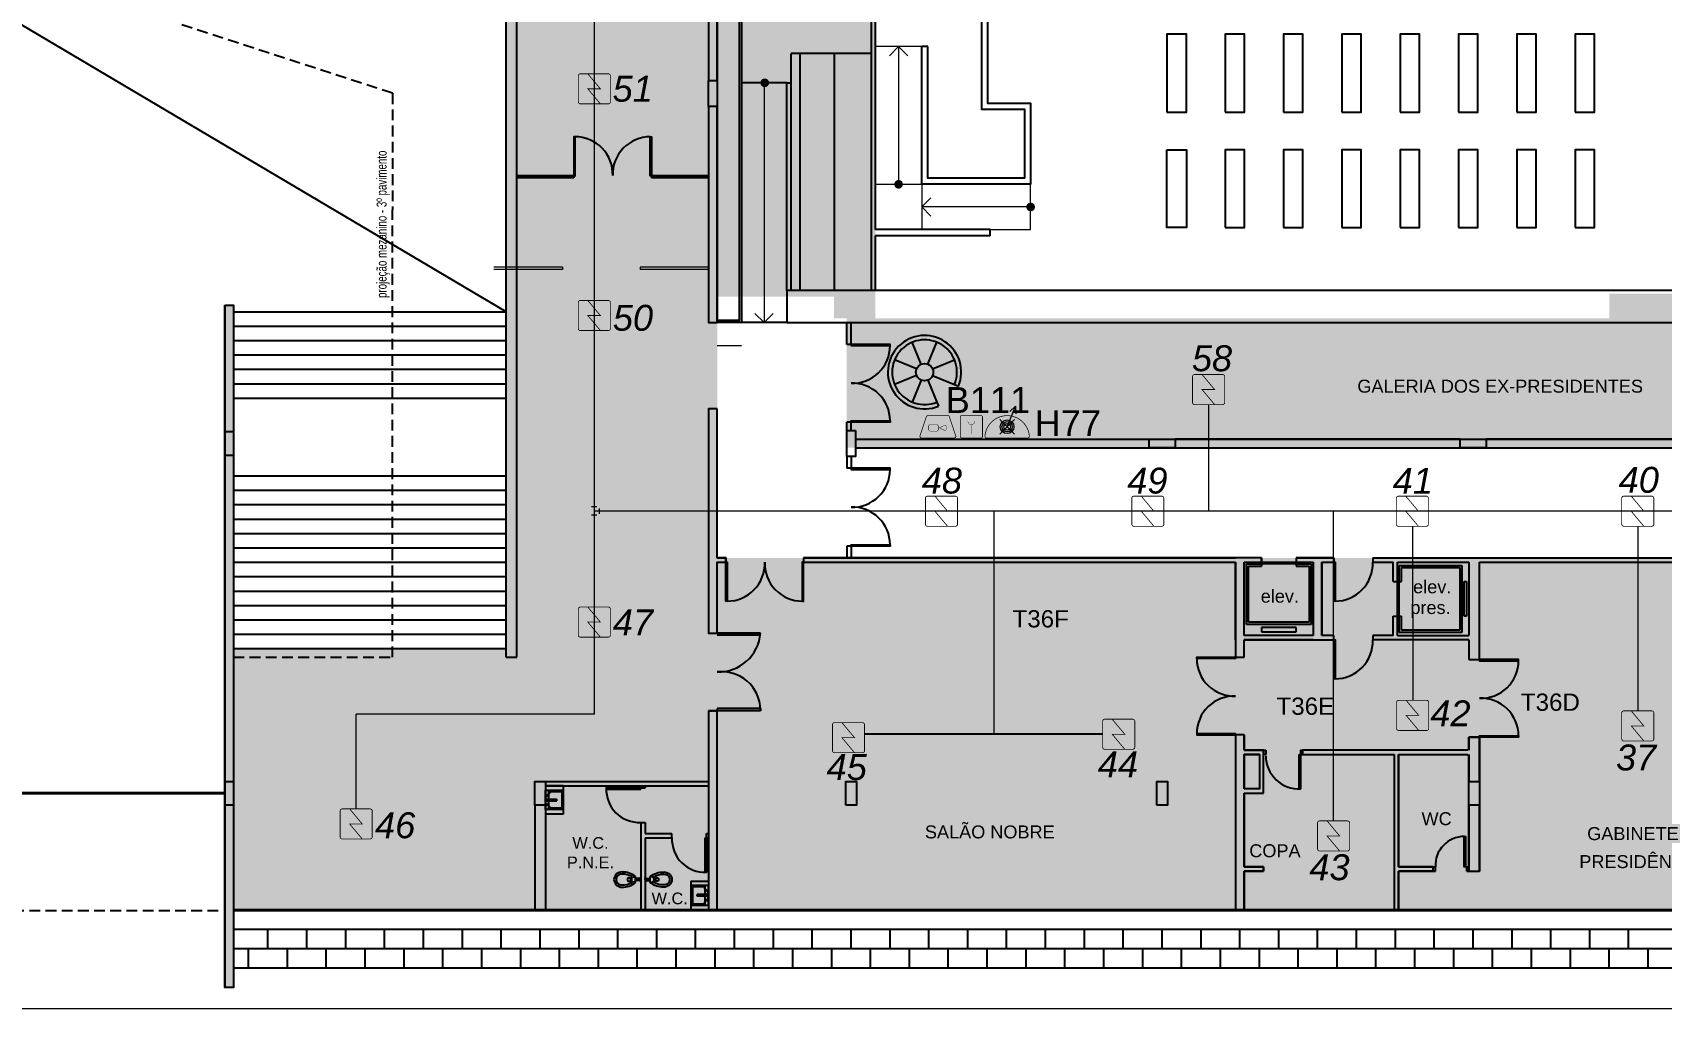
# Model space of a CAD drawing. Header units: metres. Extents: x -331 to 2982, y 362 to 2539.
# Drawn here: x 790.16 to 827.87, y 1250.24 to 1272.83 of the extents above; entities that cross this region are included whole.
import ezdxf
from ezdxf.enums import TextEntityAlignment as Align

# ---------------------------------------------------------------- set-up
doc = ezdxf.new("R2010")
doc.units = ezdxf.units.M
doc.linetypes.add('DASHED2', pattern=[0.375, 0.25, -0.125])
doc.linetypes.add('DOT075', pattern=[0.75, 0, -0.75])
doc.layers.get('0').update_dxf_attribs({"color": 251})
for name, color, linetype in [('72_EGR_BASE_PRIMITIVE', 7, 'Continuous'), ('ALV', 251, 'Continuous'), ('CX', 251, 'Continuous'), ('Det', 251, 'Continuous'), ('DET. FUMAÇA', 1, 'Continuous'), ('Div', 251, 'Continuous'), ('Est', 251, 'Continuous'), ('Mob', 251, 'Continuous'), ('Pis', 251, 'Continuous'), ('Proj', 251, 'DASHED2'), ('SALAS NOVAS', 7, 'Continuous'), ('Texto_Salas', 251, 'Continuous'), ('vid', 251, 'Continuous'), ('vis', 251, 'Continuous')]:
    doc.layers.add(name, color=color, linetype=linetype)
doc.layers.add('_salas', color=251, linetype='Continuous', plot=False)
doc.styles.add('ARIAL', font='arial.ttf')
doc.styles.add('DESTAQUE', font='arial.ttf', dxfattribs={"height": 0.4})
doc.styles.get("Standard").update_dxf_attribs({"font": 'arial.ttf', "height": 0.3})
doc.styles.add('X3G_ENTITY_14169EA8', font='arial.ttf', dxfattribs={"height": 0.6})
doc.styles.add('X3G_ENTITY_14169EB2', font='arial.ttf', dxfattribs={"height": 0.6})
doc.styles.add('X3G_ENTITY_14169EBC', font='arial.ttf', dxfattribs={"height": 0.6})
doc.styles.add('X3G_ENTITY_14169EC6', font='arial.ttf', dxfattribs={"height": 0.6})
doc.styles.add('X3G_ENTITY_14169ED0', font='arial.ttf', dxfattribs={"height": 0.6})
doc.styles.add('X3G_ENTITY_14169EDA', font='arial.ttf', dxfattribs={"height": 0.6})
doc.styles.add('X3G_ENTITY_14169EE4', font='arial.ttf', dxfattribs={"height": 0.6})
doc.styles.add('X3G_ENTITY_14169EEE', font='arial.ttf', dxfattribs={"height": 0.6})
doc.styles.add('X3G_ENTITY_14169EF8', font='arial.ttf', dxfattribs={"height": 0.6})
doc.styles.add('X3G_ENTITY_14169F70', font='arial.ttf', dxfattribs={"height": 0.6})
doc.styles.add('X3G_ENTITY_14169F7A', font='arial.ttf', dxfattribs={"height": 0.6})
doc.styles.add('X3G_ENTITY_14169F84', font='arial.ttf', dxfattribs={"height": 0.6})
doc.styles.add('X3G_ENTITY_14169F8E', font='arial.ttf', dxfattribs={"height": 0.6})
doc.styles.add('X3G_ENTITY_14169F98', font='arial.ttf', dxfattribs={"height": 0.6})
doc.styles.add('X3G_ENTITY_1416B63B', font='arial.ttf', dxfattribs={"height": 0.6})
doc.styles.add('X3G_ENTITY_1422995C', font='arial.ttf', dxfattribs={"height": 0.6})

# ---------------------------------------------------------------- blocks, each defined once
blk = doc.blocks.new('Detector de fumaça')
at = {"layer": 'DET. FUMAÇA', "linetype": 'Continuous', "lineweight": 15, "const_width": 0.0187}
blk.add_lwpolyline([(774.599, 539.816), (775.249, 539.816, -0.414214), (775.296, 539.769), (775.296, 539.167, -0.414214), (775.249, 539.12), (774.599, 539.12, -0.414214), (774.553, 539.167), (774.553, 539.769, -0.414214)], format="xyb", close=True, dxfattribs=at)
blk.add_lwpolyline([(774.773, 539.816), (775.064, 539.468), (774.773, 539.468), (775.064, 539.12)], dxfattribs=at)
blk = doc.blocks.new('WEW')
at = {"color": 1, "lineweight": 0, "true_color": 0xe60000}
for p, q in [((1781.244, 994.005), (1781.439, 994.482)), ((1781.439, 994.482), (1781.308, 994.36)), ((1781.439, 994.482), (1781.447, 994.302)), ((1781.075, 994.175), (1781.413, 993.836)), ((1781.413, 994.175), (1781.075, 993.836))]:
    blk.add_line(p, q, dxfattribs=at)
at = {"color": 1, "true_color": 0xe60000, "const_width": 0.0172}
for points in [[(1779.259, 993.747), (1780.023, 993.747, 0.511918), (1780.056, 993.793), (1779.907, 994.24, 0.322823), (1779.874, 994.263), (1779.408, 994.263, 0.322823), (1779.375, 994.24), (1779.226, 993.793, 0.511918)], [(1780.193, 994.263), (1780.641, 994.263, -0.414214), (1780.675, 994.229), (1780.675, 993.782, -0.414214), (1780.641, 993.747), (1780.193, 993.747, -0.414214), (1780.159, 993.782), (1780.159, 994.229, -0.414214)], [(1780.764, 993.748), (1781.724, 993.748, 0.435311), (1781.759, 993.784, 0.930949), (1780.73, 993.784, 0.435311)]]:
    blk.add_lwpolyline(points, format="xyb", close=True, dxfattribs=at)
at = {"color": 1, "true_color": 0xe60000, "const_width": 0.0086}
for points in [[(1779.463, 994.06), (1779.617, 994.06), (1779.652, 994.026), (1779.652, 993.936), (1779.617, 993.902), (1779.463, 993.902), (1779.428, 993.936), (1779.428, 994.026)], [(1779.832, 993.936), (1779.832, 994.026), (1779.802, 994.044), (1779.679, 993.981), (1779.802, 993.918)]]:
    blk.add_lwpolyline(points, close=True, dxfattribs=at)
for points in [[(1780.336, 994.135), (1780.338, 994.117), (1780.344, 994.099), (1780.351, 994.088), (1780.365, 994.073), (1780.373, 994.067), (1780.386, 994.06), (1780.397, 994.057), (1780.413, 994.055), (1780.421, 994.055), (1780.431, 994.056), (1780.45, 994.062), (1780.464, 994.07), (1780.477, 994.082), (1780.488, 994.096), (1780.494, 994.11), (1780.497, 994.122), (1780.498, 994.13), (1780.498, 994.136)], [(1780.417, 993.837), (1780.417, 994.055)]]:
    blk.add_lwpolyline(points, dxfattribs=at)
at = {"color": 1, "lineweight": 0, "true_color": 0xe60000}
for radius in [0.158, 0.119, 0.0774]:
    blk.add_circle((1781.244, 994.005), radius, dxfattribs=at)
blk = doc.blocks.new('VASO')
at = {"layer": 'Mob'}
for p, q in [((302.351, 172.465), (302.38, 172.465)), ((302.351, 172.383), (302.38, 172.383)), ((302.38, 172.465), (302.38, 172.383)), ((302.411, 172.354), (302.411, 172.494)), ((302.499, 172.354), (302.499, 172.494)), ((302.599, 172.444), (302.499, 172.444)), ((302.599, 172.404), (302.499, 172.404)), ((302.599, 172.444), (302.599, 172.455)), ((302.599, 172.404), (302.599, 172.444)), ((302.599, 172.404), (302.599, 172.393)), ((302.619, 172.464), (302.609, 172.464)), ((302.619, 172.383), (302.609, 172.383)), ((302.619, 172.424), (302.619, 172.464)), ((302.619, 172.424), (302.619, 172.383))]:
    blk.add_line(p, q, dxfattribs=at)
for centre in [(302.453, 172.486), (302.453, 172.362)]:
    blk.add_circle(centre, 0.00707, dxfattribs=at)
for centre, radius, start, end in [((302.178, 172.42), 0.179, 86.6811, 178.7962), ((302.178, 172.427), 0.179, 181.2038, 273.3189), ((302.178, 172.42), 0.129, 86.6811, 178.7962), ((302.178, 172.427), 0.129, 181.2038, 273.3189), ((302.205, 172.134), 0.464, 50.6979, 92.0637), ((302.205, 172.713), 0.464, 267.9363, 309.3021), ((302.205, 172.134), 0.414, 60.1325, 92.0637), ((302.205, 172.713), 0.414, 267.9363, 299.8675), ((302.349, 172.422), 0.043, 86.6811, 178.7962), ((302.349, 172.426), 0.043, 181.2038, 273.3189), ((302.609, 172.455), 0.00935, 90, 180), ((302.609, 172.393), 0.00935, 180, 270)]:
    blk.add_arc(centre, radius, start, end, dxfattribs=at)

msp = doc.modelspace()

# ---------------------------------------------------------------- hatches: boundary and pattern name
at = {"layer": '_salas', "transparency": 33554559}
h = msp.add_hatch(color=256, dxfattribs=at)
h.dxf.hatch_style = 1
h.paths.add_polyline_path([(809.669, 1266.221), (809.669, 1284.721), (826.659, 1284.721), (826.659, 1284.371), (828.929, 1284.371), (828.929, 1284.151), (840.859, 1284.151), (840.859, 1277.221), (843.759, 1277.221), (843.759, 1273.721), (845.259, 1273.721), (845.259, 1288.321), (844.959, 1288.321), (844.959, 1287.721), (801.119, 1287.721), (801.119, 1269.471), (806.009, 1269.471), (806.009, 1266.721), (808.709, 1266.721), (808.709, 1266.221)])
h = msp.add_hatch(color=256, dxfattribs=at)
h.dxf.hatch_style = 1
h.paths.add_polyline_path([(845.258, 1260.671), (806.008, 1260.671), (806.008, 1266.721), (806.008, 1269.471), (801.118, 1269.471), (801.118, 1266.371), (801.118, 1258.571), (794.808, 1258.571), (794.808, 1266.371), (794.808, 1266.521), (794.608, 1266.521), (794.608, 1250.721), (794.808, 1250.721), (794.808, 1252.511), (870.318, 1252.511), (870.318, 1276.021), (861.583, 1276.021), (861.529, 1275.921), (859.578, 1272.271), (857.358, 1272.271), (851.958, 1272.271), (849.558, 1272.271), (849.558, 1263.221), (850.458, 1263.221), (850.458, 1255.977), (849.233, 1255.977), (849.233, 1256.871), (849.583, 1256.871), (849.583, 1256.971), (846.033, 1256.971), (846.033, 1256.871), (846.383, 1256.871), (846.383, 1255.977), (845.258, 1255.977)])
h = msp.add_hatch(color=256, dxfattribs=at)
h.dxf.hatch_style = 1
h.paths.add_polyline_path([(845.259, 1263.221), (845.259, 1273.721), (843.759, 1273.721), (840.859, 1273.721), (840.859, 1266.791), (826.659, 1266.791), (826.659, 1266.221), (809.669, 1266.221), (809.009, 1266.221), (809.009, 1263.221)])

# ---------------------------------------------------------------- linework, layer by layer
at = {"layer": '72_EGR_BASE_PRIMITIVE', "color": 150, "true_color": 0x007fff}
msp.add_polyline3d([(814.923, 1256.589, 0), (809.411, 1256.589, 0)], dxfattribs=at)
at = {"layer": 'ALV', "color": 251}
for p, q in [((801.119, 1258.371), (801.119, 1287.521)), ((801.369, 1258.371), (801.369, 1287.521)), ((808.009, 1260.671), (818.009, 1260.671)), ((802.034, 1255.496), (805.809, 1255.496)), ((802.034, 1255.396), (805.809, 1255.396)), ((804.239, 1255.346), (804.339, 1255.346)), ((804.239, 1254.546), (804.339, 1254.546)), ((804.339, 1254.291), (804.959, 1254.291)), ((804.339, 1254.191), (804.959, 1254.191)), ((804.959, 1254.191), (804.959, 1254.291)), ((805.759, 1254.291), (805.809, 1254.291)), ((805.759, 1254.191), (805.759, 1254.291)), ((805.759, 1254.191), (805.809, 1254.191))]:
    msp.add_line(p, q, dxfattribs=at)
at = {"layer": 'ALV', "color": 251, "ltscale": 0.8}
for p, q in [((806.009, 1284.821), (806.009, 1266.121)), ((826.759, 1266.121), (843.159, 1266.121)), ((809.109, 1265.616), (809.009, 1265.616)), ((809.109, 1263.816), (809.009, 1263.816)), ((809.209, 1263.421), (844.959, 1263.421)), ((809.009, 1263.021), (809.009, 1262.746)), ((809.109, 1263.021), (809.109, 1262.746)), ((809.209, 1263.221), (844.959, 1263.221)), ((809.109, 1262.746), (809.009, 1262.746)), ((806.009, 1260.671), (806.209, 1260.671)), ((806.209, 1260.671), (806.209, 1260.571)), ((808.009, 1260.671), (808.009, 1260.571)), ((818.609, 1260.671), (808.009, 1260.671)), ((808.009, 1260.671), (808.009, 1260.571)), ((809.009, 1260.946), (809.009, 1260.671)), ((809.109, 1260.946), (809.009, 1260.946)), ((809.109, 1260.946), (809.109, 1260.671)), ((818.609, 1260.671), (818.609, 1260.571)), ((818.609, 1260.571), (818.609, 1260.671)), ((819.409, 1260.671), (820.284, 1260.671)), ((819.409, 1260.671), (819.409, 1260.571)), ((820.284, 1260.671), (819.409, 1260.671)), ((819.409, 1260.671), (819.409, 1260.571)), ((820.284, 1260.671), (820.284, 1260.571)), ((820.284, 1260.571), (820.284, 1260.671)), ((821.184, 1260.671), (821.184, 1260.571)), ((821.184, 1260.671), (837.284, 1260.671)), ((806.009, 1260.571), (806.209, 1260.571)), ((808.009, 1260.571), (818.009, 1260.571)), ((808.009, 1260.571), (818.009, 1260.571)), ((818.009, 1258.771), (818.009, 1260.571)), ((818.009, 1260.571), (818.009, 1258.371)), ((818.009, 1260.571), (818.009, 1260.571)), ((818.209, 1258.871), (818.209, 1260.571)), ((818.209, 1260.571), (818.609, 1260.571)), ((818.209, 1258.871), (818.209, 1260.571)), ((819.409, 1260.571), (819.809, 1260.571)), ((819.409, 1260.571), (819.809, 1260.571)), ((819.809, 1260.571), (819.809, 1258.871)), ((819.809, 1260.571), (819.809, 1258.871)), ((820.009, 1260.571), (820.009, 1258.871)), ((820.009, 1260.571), (820.284, 1260.571)), ((820.009, 1258.871), (820.009, 1260.571)), ((820.009, 1260.571), (820.284, 1260.571)), ((821.184, 1260.571), (821.659, 1260.571)), ((821.659, 1260.121), (821.659, 1260.571)), ((821.759, 1260.571), (823.409, 1260.571)), ((821.759, 1260.121), (821.759, 1260.571)), ((823.409, 1260.571), (823.409, 1258.871)), ((823.659, 1258.321), (823.659, 1260.571)), ((823.659, 1260.571), (830.584, 1260.571)), ((821.659, 1260.121), (821.759, 1260.121)), ((821.659, 1258.871), (821.659, 1259.321)), ((821.659, 1259.321), (821.759, 1259.321)), ((821.759, 1258.871), (821.759, 1259.321)), ((819.809, 1258.871), (818.209, 1258.871)), ((819.809, 1258.871), (818.209, 1258.871)), ((819.809, 1258.771), (818.209, 1258.771)), ((818.209, 1258.371), (818.209, 1258.771)), ((818.209, 1258.371), (818.209, 1258.771)), ((818.209, 1258.771), (820.284, 1258.771)), ((820.284, 1258.871), (820.009, 1258.871)), ((820.284, 1258.871), (820.009, 1258.871)), ((820.284, 1258.771), (820.284, 1258.871)), ((820.284, 1258.771), (820.284, 1258.871)), ((821.659, 1258.871), (821.184, 1258.871)), ((821.184, 1258.871), (821.184, 1258.771)), ((823.409, 1258.771), (821.184, 1258.771)), ((821.709, 1258.771), (821.709, 1258.771)), ((821.759, 1258.871), (823.409, 1258.871)), ((823.409, 1258.771), (823.409, 1258.321)), ((801.119, 1258.371), (801.369, 1258.371)), ((818.009, 1258.371), (818.209, 1258.371)), ((818.009, 1258.371), (818.209, 1258.371)), ((823.409, 1258.321), (823.659, 1258.321)), ((805.809, 1257.131), (806.009, 1257.131)), ((805.809, 1257.131), (805.809, 1252.531)), ((806.009, 1257.131), (805.809, 1257.131)), ((805.809, 1257.131), (805.809, 1252.531)), ((806.009, 1252.531), (806.009, 1257.131)), ((818.009, 1256.571), (818.009, 1252.531)), ((818.209, 1256.571), (818.009, 1256.571)), ((818.009, 1256.571), (818.009, 1252.531)), ((818.209, 1256.571), (818.209, 1256.221)), ((818.209, 1256.221), (818.209, 1256.571)), ((823.409, 1256.221), (823.409, 1256.521)), ((823.409, 1256.521), (823.659, 1256.521)), ((823.659, 1256.521), (823.409, 1256.521)), ((823.409, 1256.521), (823.409, 1256.221)), ((823.659, 1256.521), (823.659, 1253.421)), ((823.659, 1255.496), (823.659, 1256.521)), ((818.209, 1256.221), (818.659, 1256.221)), ((818.659, 1256.221), (818.209, 1256.221)), ((818.559, 1256.121), (818.209, 1256.121)), ((818.209, 1256.121), (818.209, 1255.321)), ((818.659, 1255.221), (818.659, 1256.221)), ((823.384, 1256.221), (819.559, 1256.221)), ((819.559, 1256.221), (819.559, 1256.121)), ((819.559, 1256.121), (821.684, 1256.121)), ((821.684, 1256.121), (821.684, 1252.531)), ((821.684, 1256.121), (821.684, 1252.531)), ((821.784, 1256.121), (821.784, 1253.521)), ((821.784, 1253.521), (821.784, 1256.121)), ((821.784, 1256.121), (823.384, 1256.121)), ((823.409, 1253.421), (823.409, 1256.121)), ((823.409, 1256.121), (823.409, 1255.496)), ((804.239, 1255.396), (804.239, 1255.346)), ((804.339, 1255.396), (804.339, 1255.346)), ((801.784, 1254.946), (801.784, 1252.531)), ((802.034, 1254.946), (802.034, 1252.531)), ((818.209, 1255.221), (818.209, 1253.521)), ((818.209, 1255.221), (818.659, 1255.221)), ((818.209, 1253.521), (818.209, 1255.221)), ((804.239, 1254.546), (804.239, 1252.531)), ((804.339, 1254.546), (804.339, 1254.291)), ((804.339, 1254.191), (804.339, 1252.531)), ((818.209, 1253.521), (818.659, 1253.521)), ((818.659, 1253.521), (818.209, 1253.521)), ((818.659, 1253.521), (818.659, 1253.421)), ((818.659, 1253.421), (818.659, 1253.521)), ((821.784, 1253.521), (822.584, 1253.521)), ((822.584, 1253.521), (821.784, 1253.521)), ((822.584, 1253.421), (822.584, 1253.521)), ((822.584, 1253.421), (822.584, 1253.521)), ((818.659, 1253.421), (818.209, 1253.421)), ((818.209, 1253.421), (818.209, 1252.531)), ((818.209, 1252.531), (818.209, 1253.421)), ((818.209, 1253.421), (818.659, 1253.421)), ((822.584, 1253.421), (821.784, 1253.421)), ((821.784, 1253.421), (821.784, 1252.531)), ((821.784, 1252.531), (821.784, 1253.421)), ((821.784, 1253.421), (822.584, 1253.421))]:
    msp.add_line(p, q, dxfattribs=at)
for points in [[(806.009, 1279.221), (805.809, 1279.221), (805.809, 1271.721), (806.009, 1271.721)], [(806.009, 1271.121), (805.809, 1271.121), (805.809, 1266.121), (806.009, 1266.121)], [(794.609, 1266.521), (794.809, 1266.521), (794.809, 1250.721), (794.609, 1250.721)], [(806.009, 1264.121), (805.809, 1264.121), (805.809, 1258.931), (806.009, 1258.931), (806.009, 1260.571), (806.209, 1260.571), (806.209, 1260.671), (806.009, 1260.671)], [(823.209, 1263.421), (816.609, 1263.421), (816.609, 1263.221), (823.209, 1263.221)], [(830.409, 1263.421), (823.809, 1263.421), (823.809, 1263.221), (830.409, 1263.221)], [(818.209, 1255.321), (818.209, 1256.121), (818.559, 1256.121), (818.559, 1255.321)], [(823.659, 1254.946), (823.409, 1254.946), (823.409, 1253.421), (823.659, 1253.421)]]:
    msp.add_lwpolyline(points, close=True, dxfattribs=at)
for points in [[(828.929, 1266.861), (828.859, 1266.861), (826.659, 1266.861), (826.659, 1266.861), (808.809, 1266.861), (808.809, 1266.861), (807.719, 1266.861), (807.719, 1266.861), (807.619, 1266.861), (807.619, 1266.121), (808.709, 1266.121), (808.709, 1266.121), (826.759, 1266.121)], [(794.609, 1266.521), (794.609, 1255.496)], [(794.809, 1266.521), (794.809, 1254.731)], [(794.609, 1258.321), (794.609, 1250.721)]]:
    msp.add_lwpolyline(points, dxfattribs=at)
at = {"layer": 'CX', "color": 251, "ltscale": 0.8}
for p, q in [((807.009, 1258.931), (806.009, 1258.931)), ((807.004, 1258.881), (806.009, 1258.881)), ((806.009, 1257.181), (806.009, 1257.131)), ((807.009, 1257.181), (806.009, 1257.181)), ((807.009, 1257.131), (806.009, 1257.131)), ((807.008, 1257.181), (807.008, 1257.131)), ((822.584, 1253.521), (822.634, 1253.521)), ((822.634, 1253.421), (822.634, 1253.521)), ((823.359, 1253.421), (823.359, 1253.521)), ((823.359, 1253.521), (823.409, 1253.521)), ((822.584, 1253.421), (822.634, 1253.421)), ((823.359, 1253.421), (823.409, 1253.421))]:
    msp.add_line(p, q, dxfattribs=at)
at = {"layer": 'CX', "ltscale": 8}
for points in [[(802.689, 1269.521), (802.719, 1269.521), (802.719, 1270.421), (802.689, 1270.421)], [(804.489, 1269.521), (804.459, 1269.521), (804.459, 1270.421), (804.489, 1270.421)], [(809.109, 1265.616), (809.109, 1265.586), (810.009, 1265.586), (810.009, 1265.616)], [(809.109, 1263.816), (809.109, 1263.846), (810.009, 1263.846), (810.009, 1263.816)], [(809.109, 1262.746), (809.109, 1262.716), (810.009, 1262.716), (810.009, 1262.746)], [(809.109, 1260.946), (809.109, 1260.976), (810.009, 1260.976), (810.009, 1260.946)], [(806.209, 1260.571), (806.239, 1260.571), (806.239, 1259.671), (806.209, 1259.671)], [(808.009, 1260.571), (807.979, 1260.571), (807.979, 1259.671), (808.009, 1259.671)], [(820.284, 1260.571), (820.314, 1260.571), (820.314, 1259.671), (820.284, 1259.671)], [(820.284, 1258.771), (820.314, 1258.771), (820.314, 1257.871), (820.284, 1257.871)], [(818.009, 1258.371), (818.009, 1258.341), (817.109, 1258.341), (817.109, 1258.371)], [(823.659, 1258.321), (823.659, 1258.291), (824.559, 1258.291), (824.559, 1258.321)], [(818.009, 1256.571), (818.009, 1256.601), (817.109, 1256.601), (817.109, 1256.571)], [(823.659, 1256.521), (823.659, 1256.551), (824.559, 1256.551), (824.559, 1256.521)], [(819.479, 1256.121), (819.509, 1256.121), (819.509, 1255.321), (819.479, 1255.321)], [(823.334, 1253.521), (823.304, 1253.521), (823.304, 1254.221), (823.334, 1254.221)]]:
    msp.add_lwpolyline(points, close=True, dxfattribs=at)
at = {"layer": 'CX', "color": 251, "ltscale": 8}
for points in [[(804.239, 1255.316), (804.239, 1255.346), (803.439, 1255.346), (803.439, 1255.316)], [(805.729, 1254.191), (805.759, 1254.191), (805.759, 1253.391), (805.729, 1253.391)]]:
    msp.add_lwpolyline(points, close=True, dxfattribs=at)
at = {"layer": 'CX', "color": 251, "ltscale": 8, "true_color": 0x606060}
for centre, radius, start, end in [((802.719, 1269.551), 0.871, 358.058, 90), ((804.459, 1269.551), 0.871, 90, 181.942), ((809.139, 1265.586), 0.871, 268.058, 0), ((809.139, 1263.846), 0.871, 0, 91.942), ((809.139, 1262.716), 0.871, 268.058, 0), ((809.139, 1260.976), 0.871, 0, 91.942), ((806.239, 1260.542), 0.871, 270, 1.942), ((807.979, 1260.542), 0.871, 178.058, 270), ((820.314, 1260.542), 0.871, 270, 1.942), ((820.314, 1258.742), 0.871, 270, 1.942), ((817.98, 1258.341), 0.871, 180, 271.942), ((823.689, 1258.291), 0.871, 268.058, 0), ((817.98, 1256.601), 0.871, 88.058, 180), ((823.689, 1256.551), 0.871, 0, 91.942), ((819.48, 1256.091), 0.771, 180, 272.1894), ((823.304, 1253.55), 0.671, 90, 182.5089)]:
    msp.add_arc(centre, radius, start, end, dxfattribs=at)
at = {"layer": 'CX', "color": 251, "ltscale": 0.8}
for centre, radius, start, end in [((806.037, 1259.006), 0.975, 268.372, 355.6126), ((806.117, 1257.145), 0.892, 1.0207, 96.9328)]:
    msp.add_arc(centre, radius, start, end, dxfattribs=at)
at = {"layer": 'CX', "color": 251, "ltscale": 8}
for centre in [(804.21, 1255.317), (805.73, 1254.162)]:
    msp.add_arc(centre, 0.771, 177.8389, 272.1611, dxfattribs=at)
at = {"layer": 'Det', "color": 251}
for p, q in [((801.119, 1266.371), (770.509, 1284.502)), ((810.885, 1272.511), (810.745, 1272.511)), ((870.759, 1252.071), (794.809, 1252.071)), ((795.159, 1252.071), (795.159, 1252.071)), ((795.609, 1251.621), (795.609, 1252.071)), ((796.059, 1252.071), (796.059, 1252.071)), ((796.509, 1251.621), (796.509, 1252.071)), ((796.959, 1252.071), (796.959, 1252.071)), ((797.409, 1251.621), (797.409, 1252.071)), ((797.859, 1252.071), (797.859, 1252.071)), ((798.309, 1251.621), (798.309, 1252.071)), ((798.759, 1252.071), (798.759, 1252.071)), ((799.209, 1251.621), (799.209, 1252.071)), ((799.659, 1252.071), (799.659, 1252.071)), ((800.109, 1251.621), (800.109, 1252.071)), ((800.559, 1252.071), (800.559, 1252.071)), ((801.009, 1251.621), (801.009, 1252.071)), ((801.459, 1252.071), (801.459, 1252.071)), ((801.909, 1251.621), (801.909, 1252.071)), ((802.359, 1252.071), (802.359, 1252.071)), ((802.809, 1251.621), (802.809, 1252.071)), ((803.259, 1252.071), (803.259, 1252.071)), ((803.709, 1251.621), (803.709, 1252.071)), ((804.159, 1252.071), (804.159, 1252.071)), ((804.609, 1251.621), (804.609, 1252.071)), ((805.059, 1252.071), (805.059, 1252.071)), ((805.509, 1251.621), (805.509, 1252.071)), ((805.959, 1252.071), (805.959, 1252.071)), ((806.409, 1251.621), (806.409, 1252.071)), ((806.859, 1252.071), (806.859, 1252.071)), ((807.309, 1251.621), (807.309, 1252.071)), ((807.759, 1252.071), (807.759, 1252.071)), ((808.209, 1251.621), (808.209, 1252.071)), ((808.659, 1252.071), (808.659, 1252.071)), ((809.109, 1251.621), (809.109, 1252.071)), ((809.559, 1252.071), (809.559, 1252.071)), ((810.009, 1251.621), (810.009, 1252.071)), ((810.459, 1252.071), (810.459, 1252.071)), ((810.909, 1251.621), (810.909, 1252.071)), ((811.359, 1252.071), (811.359, 1252.071)), ((811.809, 1251.621), (811.809, 1252.071)), ((812.259, 1252.071), (812.259, 1252.071)), ((812.709, 1251.621), (812.709, 1252.071)), ((813.159, 1252.071), (813.159, 1252.071)), ((813.609, 1251.621), (813.609, 1252.071)), ((814.059, 1252.071), (814.059, 1252.071)), ((814.509, 1251.621), (814.509, 1252.071)), ((814.959, 1252.071), (814.959, 1252.071)), ((815.409, 1251.621), (815.409, 1252.071)), ((815.859, 1252.071), (815.859, 1252.071)), ((816.309, 1251.621), (816.309, 1252.071)), ((816.759, 1252.071), (816.759, 1252.071)), ((817.209, 1251.621), (817.209, 1252.071)), ((817.659, 1252.071), (817.659, 1252.071)), ((818.109, 1251.621), (818.109, 1252.071)), ((818.559, 1252.071), (818.559, 1252.071)), ((819.009, 1251.621), (819.009, 1252.071)), ((819.459, 1252.071), (819.459, 1252.071)), ((819.909, 1251.621), (819.909, 1252.071)), ((820.359, 1252.071), (820.359, 1252.071)), ((820.809, 1251.621), (820.809, 1252.071)), ((821.259, 1252.071), (821.259, 1252.071)), ((821.709, 1251.621), (821.709, 1252.071)), ((822.159, 1252.071), (822.159, 1252.071)), ((822.609, 1251.621), (822.609, 1252.071)), ((823.059, 1252.071), (823.059, 1252.071)), ((823.509, 1251.621), (823.509, 1252.071)), ((823.959, 1252.071), (823.959, 1252.071)), ((824.409, 1251.621), (824.409, 1252.071)), ((824.859, 1252.071), (824.859, 1252.071)), ((825.309, 1251.621), (825.309, 1252.071)), ((825.759, 1252.071), (825.759, 1252.071)), ((826.209, 1251.621), (826.209, 1252.071)), ((826.659, 1252.071), (826.659, 1252.071)), ((827.109, 1251.621), (827.109, 1252.071)), ((827.559, 1252.071), (827.559, 1252.071)), ((870.759, 1251.621), (794.809, 1251.621)), ((795.159, 1251.171), (795.159, 1251.621)), ((796.059, 1251.171), (796.059, 1251.621)), ((796.959, 1251.171), (796.959, 1251.621)), ((797.859, 1251.171), (797.859, 1251.621)), ((798.759, 1251.171), (798.759, 1251.621)), ((799.659, 1251.171), (799.659, 1251.621)), ((800.559, 1251.171), (800.559, 1251.621)), ((801.459, 1251.171), (801.459, 1251.621)), ((802.359, 1251.171), (802.359, 1251.621)), ((803.259, 1251.171), (803.259, 1251.621)), ((804.159, 1251.171), (804.159, 1251.621)), ((805.059, 1251.171), (805.059, 1251.621)), ((805.959, 1251.171), (805.959, 1251.621)), ((806.859, 1251.171), (806.859, 1251.621)), ((807.759, 1251.171), (807.759, 1251.621)), ((808.659, 1251.171), (808.659, 1251.621)), ((809.559, 1251.171), (809.559, 1251.621)), ((810.459, 1251.171), (810.459, 1251.621)), ((811.359, 1251.171), (811.359, 1251.621)), ((812.259, 1251.171), (812.259, 1251.621)), ((813.159, 1251.171), (813.159, 1251.621)), ((814.059, 1251.171), (814.059, 1251.621)), ((814.959, 1251.171), (814.959, 1251.621)), ((815.859, 1251.171), (815.859, 1251.621)), ((816.759, 1251.171), (816.759, 1251.621)), ((817.659, 1251.171), (817.659, 1251.621)), ((818.559, 1251.171), (818.559, 1251.621)), ((819.459, 1251.171), (819.459, 1251.621)), ((820.359, 1251.171), (820.359, 1251.621)), ((821.259, 1251.171), (821.259, 1251.621)), ((822.159, 1251.171), (822.159, 1251.621)), ((823.059, 1251.171), (823.059, 1251.621)), ((823.959, 1251.171), (823.959, 1251.621)), ((824.859, 1251.171), (824.859, 1251.621)), ((825.759, 1251.171), (825.759, 1251.621)), ((826.659, 1251.171), (826.659, 1251.621)), ((827.559, 1251.171), (827.559, 1251.621)), ((871.209, 1251.171), (794.809, 1251.171))]:
    msp.add_line(p, q, dxfattribs=at)
at = {"layer": 'Det', "color": 251, "linetype": 'Continuous', "lineweight": 15}
for p, q in [((810.745, 1272.511), (809.669, 1272.511)), ((810.207, 1272.511), (809.995, 1272.299)), ((810.207, 1272.511), (810.207, 1269.321)), ((810.207, 1272.511), (810.419, 1272.299)), ((809.669, 1269.321), (810.745, 1269.321)), ((810.745, 1269.321), (810.745, 1268.271)), ((813.265, 1268.271), (813.265, 1269.321)), ((810.745, 1268.796), (810.957, 1269.008)), ((813.265, 1268.796), (810.745, 1268.796)), ((810.745, 1268.796), (810.957, 1268.584)), ((812.329, 1268.271), (813.265, 1268.271))]:
    msp.add_line(p, q, dxfattribs=at)
at = {"layer": 'Det', "color": 251}
for points in [[(812.265, 1282.491), (812.265, 1271.201), (813.265, 1271.201), (813.265, 1269.321), (810.745, 1269.321), (810.745, 1272.511)], [(812.125, 1273.501), (812.125, 1271.061), (813.125, 1271.061), (813.125, 1269.461), (810.885, 1269.461), (810.885, 1272.511)]]:
    msp.add_lwpolyline(points, dxfattribs=at)
for points in [[(816.419, 1270.995), (816.869, 1270.995), (816.869, 1272.795), (816.419, 1272.795)], [(817.769, 1270.995), (818.219, 1270.995), (818.219, 1272.795), (817.769, 1272.795)], [(819.119, 1270.995), (819.569, 1270.995), (819.569, 1272.795), (819.119, 1272.795)], [(820.469, 1270.995), (820.919, 1270.995), (820.919, 1272.795), (820.469, 1272.795)], [(821.819, 1270.995), (822.269, 1270.995), (822.269, 1272.795), (821.819, 1272.795)], [(823.169, 1270.995), (823.619, 1270.995), (823.619, 1272.795), (823.169, 1272.795)], [(824.519, 1270.995), (824.969, 1270.995), (824.969, 1272.795), (824.519, 1272.795)], [(825.869, 1270.995), (826.319, 1270.995), (826.319, 1272.795), (825.869, 1272.795)], [(816.419, 1270.121), (816.869, 1270.121), (816.869, 1268.321), (816.419, 1268.321)], [(817.769, 1268.321), (818.219, 1268.321), (818.219, 1270.121), (817.769, 1270.121)], [(819.119, 1268.321), (819.569, 1268.321), (819.569, 1270.121), (819.119, 1270.121)], [(820.469, 1268.321), (820.919, 1268.321), (820.919, 1270.121), (820.469, 1270.121)], [(821.819, 1268.321), (822.269, 1268.321), (822.269, 1270.121), (821.819, 1270.121)], [(823.169, 1268.321), (823.619, 1268.321), (823.619, 1270.121), (823.169, 1270.121)], [(824.519, 1268.321), (824.969, 1268.321), (824.969, 1270.121), (824.519, 1270.121)], [(825.869, 1268.321), (826.319, 1268.321), (826.319, 1270.121), (825.869, 1270.121)]]:
    msp.add_lwpolyline(points, close=True, dxfattribs=at)
at = {"layer": 'Det', "color": 251, "linetype": 'Continuous', "lineweight": 15, "const_width": 0.1}
for points in [[(810.157, 1269.321, 1), (810.257, 1269.321, 1)], [(813.215, 1268.796, 1), (813.315, 1268.796, 1)]]:
    msp.add_lwpolyline(points, format="xyb", close=True, dxfattribs=at)
at = {"layer": 'DET. FUMAÇA', "color": 2, "linetype": 'Continuous', "lineweight": 0}
for p, q in [((803.224, 1261.85), (803.102, 1261.85)), ((803.278, 1261.813), (803.278, 1261.69)), ((803.224, 1261.66), (803.102, 1261.66))]:
    msp.add_line(p, q, dxfattribs=at)
at = {"layer": 'Div', "color": 150, "linetype": 'Continuous', "lineweight": 0}
for p, q in [((803.164, 1257.056), (803.164, 1288.939)), ((817.384, 1264.221), (817.384, 1261.752)), ((854.174, 1261.752), (803.164, 1261.752)), ((812.419, 1256.589), (812.419, 1261.752)), ((820.277, 1254.582), (820.277, 1261.752)), ((822.101, 1261.404), (822.109, 1257.372)), ((827.321, 1261.404), (827.321, 1257.129)), ((803.164, 1257.056), (797.651, 1257.056)), ((797.651, 1254.86), (797.651, 1257.056))]:
    msp.add_line(p, q, dxfattribs=at)
at = {"layer": 'Div', "color": 251}
for p, q in [((802.689, 1269.521), (801.369, 1269.521)), ((802.689, 1269.471), (801.369, 1269.471)), ((802.689, 1269.521), (802.689, 1269.471)), ((805.809, 1269.521), (804.489, 1269.521)), ((804.489, 1269.521), (804.489, 1269.471)), ((805.809, 1269.471), (804.489, 1269.471)), ((809.009, 1265.616), (809.009, 1266.121)), ((809.109, 1265.616), (809.109, 1266.121)), ((809.009, 1263.621), (809.009, 1263.816)), ((809.109, 1263.621), (809.109, 1263.816)), ((818.709, 1256.221), (818.709, 1256.121)), ((819.509, 1256.221), (819.509, 1256.121)), ((819.509, 1256.221), (819.559, 1256.221)), ((819.559, 1256.221), (819.559, 1256.121))]:
    msp.add_line(p, q, dxfattribs=at)
at = {"layer": 'Div', "lineweight": 0}
for p, q in [((802.424, 1267.401), (800.839, 1267.401)), ((802.424, 1267.401), (802.424, 1267.351)), ((805.809, 1267.401), (804.224, 1267.401)), ((804.224, 1267.401), (804.224, 1267.351)), ((802.424, 1267.351), (800.839, 1267.351)), ((805.809, 1267.351), (804.224, 1267.351)), ((809.009, 1265.616), (809.009, 1266.121)), ((809.109, 1265.616), (809.109, 1266.121)), ((806.569, 1265.581), (806.009, 1265.581)), ((809.009, 1263.621), (809.009, 1263.816)), ((809.109, 1263.621), (809.109, 1263.816)), ((818.709, 1256.221), (818.709, 1256.121)), ((819.509, 1256.221), (819.509, 1256.121)), ((819.509, 1256.221), (819.559, 1256.221)), ((819.559, 1256.221), (819.559, 1256.121))]:
    msp.add_line(p, q, dxfattribs=at)
at = {"layer": 'Div', "lineweight": 0, "ltscale": 0.8}
for p, q in [((818.659, 1256.221), (818.709, 1256.221)), ((818.659, 1256.221), (818.659, 1256.121)), ((818.709, 1256.121), (818.659, 1256.121)), ((819.509, 1256.121), (819.559, 1256.121)), ((823.409, 1253.521), (823.409, 1253.421))]:
    msp.add_line(p, q, dxfattribs=at)
at = {"layer": 'Div', "color": 251, "ltscale": 0.8}
for p, q in [((818.659, 1256.221), (818.709, 1256.221)), ((818.659, 1256.221), (818.659, 1256.121)), ((818.709, 1256.121), (818.659, 1256.121)), ((819.509, 1256.121), (819.559, 1256.121)), ((823.409, 1253.521), (823.409, 1253.421))]:
    msp.add_line(p, q, dxfattribs=at)
at = {"layer": 'Div', "color": 230, "linetype": 'Continuous', "lineweight": 0}
msp.add_line((786.368, 1250.24), (872.223, 1250.24), dxfattribs=at)
at = {"layer": 'Div', "lineweight": 0}
for points in [[(806.009, 1284.821), (806.569, 1284.821), (806.569, 1266.121), (806.009, 1266.121)], [(806.009, 1284.771), (806.519, 1284.771), (806.519, 1266.171), (806.009, 1266.171)]]:
    msp.add_lwpolyline(points, dxfattribs=at)
at = {"layer": 'Div', "color": 251}
for points in [[(806.009, 1284.821), (806.569, 1284.821), (806.569, 1266.121), (806.009, 1266.121)], [(806.009, 1284.771), (806.519, 1284.771), (806.519, 1266.171), (806.009, 1266.171)]]:
    msp.add_lwpolyline(points, dxfattribs=at)
at = {"layer": 'Est', "color": 251}
for points in [[(805.809, 1271.121), (805.809, 1271.721), (806.009, 1271.721), (806.009, 1271.121)], [(809.209, 1263.621), (809.209, 1263.021), (809.009, 1263.021), (809.009, 1263.621)], [(794.609, 1263.046), (794.609, 1263.596), (794.809, 1263.596), (794.809, 1263.046)], [(816.609, 1263.221), (816.009, 1263.221), (816.009, 1263.421), (816.609, 1263.421)], [(823.809, 1263.221), (823.209, 1263.221), (823.209, 1263.421), (823.809, 1263.421)], [(794.609, 1254.946), (794.609, 1255.496), (794.809, 1255.496), (794.809, 1254.946)], [(801.784, 1254.946), (801.784, 1255.496), (802.034, 1255.496), (802.034, 1254.946)], [(808.984, 1254.946), (808.984, 1255.496), (809.234, 1255.496), (809.234, 1254.946)], [(816.184, 1254.946), (816.184, 1255.496), (816.434, 1255.496), (816.434, 1254.946)], [(823.409, 1254.946), (823.409, 1255.496), (823.659, 1255.496), (823.659, 1254.946)]]:
    msp.add_lwpolyline(points, close=True, dxfattribs=at)
at = {"layer": 'Mob', "color": 251}
for p, q in [((809.569, 1272.351), (807.719, 1272.351)), ((807.719, 1271.671), (807.719, 1272.351)), ((807.919, 1272.351), (807.919, 1266.861)), ((808.719, 1272.351), (808.719, 1266.861)), ((802.444, 1255.396), (802.034, 1255.396)), ((802.444, 1255.396), (802.444, 1254.74)), ((802.034, 1254.934), (802.034, 1255.202)), ((802.034, 1255.202), (802.04, 1255.202)), ((802.04, 1254.934), (802.04, 1255.202)), ((802.04, 1255.195), (802.045, 1255.195)), ((802.04, 1255.144), (802.045, 1255.144)), ((802.04, 1255.087), (802.299, 1255.087)), ((802.04, 1255.049), (802.299, 1255.049)), ((802.04, 1254.993), (802.045, 1254.993)), ((802.04, 1254.942), (802.045, 1254.942)), ((802.045, 1255.144), (802.045, 1255.195)), ((802.045, 1255.185), (802.06, 1255.185)), ((802.045, 1255.153), (802.06, 1255.153)), ((802.045, 1254.993), (802.045, 1254.942)), ((802.045, 1254.983), (802.06, 1254.983)), ((802.045, 1254.952), (802.06, 1254.952)), ((802.06, 1255.153), (802.06, 1255.185)), ((802.06, 1255.182), (802.07, 1255.182)), ((802.06, 1255.156), (802.07, 1255.156)), ((802.06, 1254.983), (802.06, 1254.952)), ((802.06, 1254.98), (802.07, 1254.98)), ((802.06, 1254.955), (802.07, 1254.955)), ((802.07, 1255.156), (802.07, 1255.182)), ((802.07, 1255.163), (802.07, 1255.175)), ((802.07, 1255.175), (802.071, 1255.175)), ((802.07, 1254.98), (802.07, 1254.955)), ((802.07, 1254.973), (802.07, 1254.961)), ((802.07, 1254.961), (802.071, 1254.961)), ((802.071, 1255.175), (802.081, 1255.185)), ((802.071, 1255.175), (802.072, 1255.174)), ((802.071, 1255.175), (802.072, 1255.173)), ((802.071, 1254.962), (802.072, 1254.963)), ((802.071, 1254.962), (802.081, 1254.952)), ((802.071, 1254.961), (802.072, 1254.962)), ((802.072, 1255.174), (802.076, 1255.17)), ((802.072, 1254.963), (802.076, 1254.966)), ((802.073, 1255.172), (802.083, 1255.182)), ((802.073, 1254.964), (802.083, 1254.954)), ((802.076, 1255.17), (802.086, 1255.18)), ((802.076, 1254.966), (802.086, 1254.956)), ((802.08, 1255.186), (802.13, 1255.236)), ((802.08, 1255.186), (802.087, 1255.179)), ((802.08, 1254.951), (802.087, 1254.957)), ((802.08, 1254.951), (802.13, 1254.901)), ((802.087, 1255.179), (802.137, 1255.229)), ((802.087, 1254.957), (802.137, 1254.908)), ((802.13, 1255.236), (802.137, 1255.229)), ((802.299, 1255.049), (802.299, 1255.087)), ((802.034, 1254.934), (802.04, 1254.934)), ((802.444, 1254.74), (802.034, 1254.74)), ((802.13, 1254.901), (802.137, 1254.908)), ((805.399, 1253.187), (805.399, 1252.531)), ((805.399, 1253.187), (805.809, 1253.187)), ((805.803, 1252.878), (805.544, 1252.878)), ((805.544, 1252.84), (805.544, 1252.878)), ((805.803, 1252.84), (805.544, 1252.84)), ((805.713, 1253.026), (805.706, 1253.02)), ((805.756, 1252.97), (805.706, 1253.02)), ((805.756, 1252.748), (805.706, 1252.698)), ((805.713, 1252.691), (805.706, 1252.698)), ((805.763, 1252.976), (805.713, 1253.026)), ((805.763, 1252.741), (805.713, 1252.691)), ((805.763, 1252.976), (805.756, 1252.97)), ((805.763, 1252.741), (805.756, 1252.748)), ((805.767, 1252.961), (805.757, 1252.971)), ((805.767, 1252.757), (805.757, 1252.747)), ((805.77, 1252.963), (805.76, 1252.973)), ((805.77, 1252.755), (805.76, 1252.745)), ((805.772, 1252.965), (805.762, 1252.975)), ((805.772, 1252.753), (805.762, 1252.743)), ((805.771, 1252.964), (805.767, 1252.961)), ((805.771, 1252.753), (805.767, 1252.757)), ((805.772, 1252.966), (805.771, 1252.965)), ((805.772, 1252.965), (805.771, 1252.964)), ((805.772, 1252.753), (805.771, 1252.754)), ((805.772, 1252.752), (805.771, 1252.753)), ((805.773, 1252.966), (805.772, 1252.966)), ((805.773, 1252.752), (805.772, 1252.752)), ((805.783, 1252.972), (805.773, 1252.972)), ((805.773, 1252.947), (805.773, 1252.972)), ((805.773, 1252.954), (805.773, 1252.966)), ((805.783, 1252.947), (805.773, 1252.947)), ((805.773, 1252.771), (805.773, 1252.745)), ((805.783, 1252.771), (805.773, 1252.771)), ((805.773, 1252.764), (805.773, 1252.752)), ((805.783, 1252.745), (805.773, 1252.745)), ((805.798, 1252.976), (805.783, 1252.976)), ((805.783, 1252.944), (805.783, 1252.976)), ((805.798, 1252.944), (805.783, 1252.944)), ((805.783, 1252.774), (805.783, 1252.742)), ((805.798, 1252.774), (805.783, 1252.774)), ((805.798, 1252.742), (805.783, 1252.742)), ((805.803, 1252.985), (805.798, 1252.985)), ((805.798, 1252.934), (805.798, 1252.985)), ((805.803, 1252.934), (805.798, 1252.934)), ((805.798, 1252.784), (805.798, 1252.733)), ((805.803, 1252.784), (805.798, 1252.784)), ((805.803, 1252.733), (805.798, 1252.733)), ((805.803, 1252.725), (805.803, 1252.993)), ((805.809, 1252.993), (805.803, 1252.993)), ((805.809, 1252.725), (805.803, 1252.725)), ((805.809, 1252.725), (805.809, 1252.993))]:
    msp.add_line(p, q, dxfattribs=at)
for points in [[(802.444, 1255.293), (802.444, 1254.843), (802.034, 1254.843), (802.034, 1255.293)], [(802.409, 1255.263), (802.409, 1254.873), (802.114, 1254.873), (802.114, 1255.263)], [(805.399, 1253.084), (805.399, 1252.634), (805.809, 1252.634), (805.809, 1253.084)], [(805.434, 1253.054), (805.434, 1252.664), (805.729, 1252.664), (805.729, 1253.054)]]:
    msp.add_lwpolyline(points, close=True, dxfattribs=at)
for points in [[(802.072, 1255.174), (802.072, 1255.174), (802.072, 1255.174), (802.072, 1255.174)], [(802.072, 1254.963), (802.072, 1254.963), (802.072, 1254.962), (802.072, 1254.962)], [(805.771, 1252.964), (805.771, 1252.965), (805.771, 1252.965), (805.771, 1252.965)], [(805.771, 1252.753), (805.771, 1252.753), (805.771, 1252.753), (805.771, 1252.753)]]:
    msp.add_lwpolyline(points, dxfattribs=at)
for centre, radius in [((802.262, 1255.068), 0.0204), ((802.262, 1255.068), 0.0068), ((805.582, 1252.859), 0.0204), ((805.582, 1252.859), 0.0068)]:
    msp.add_circle(centre, radius, dxfattribs=at)
for centre, start, end in [((802.07, 1255.169), 269.9678, 10.7835), ((805.773, 1252.96), 169.2165, 270.0322)]:
    msp.add_arc(centre, 0.00605, start, end, dxfattribs=at)
at = {"layer": 'Mob', "color": 251, "extrusion": (0, 0, -1)}
for centre, start, end in [((-802.07, 1254.967), 89.9628, 190.7769), ((-805.773, 1252.758), 349.2231, 90.0372)]:
    msp.add_arc(centre, 0.00605, start, end, dxfattribs=at)
at = {"layer": 'Pis', "color": 251}
for p, q in [((807.619, 1271.671), (806.569, 1271.671)), ((807.619, 1266.121), (806.569, 1266.121))]:
    msp.add_line(p, q, dxfattribs=at)
at = {"layer": 'Pis', "color": 251, "linetype": 'Continuous', "lineweight": 15}
for p, q in [((807.094, 1271.671), (807.094, 1266.121)), ((807.094, 1266.121), (806.882, 1266.333)), ((807.094, 1266.121), (807.306, 1266.333))]:
    msp.add_line(p, q, dxfattribs=at)
at = {"layer": 'Pis', "color": 251, "ltscale": 0.8}
for p, q in [((794.809, 1266.371), (801.119, 1266.371)), ((794.809, 1266.038), (801.119, 1266.038)), ((794.809, 1265.704), (801.119, 1265.704)), ((810.732, 1265.156), (810.522, 1265.664)), ((810.886, 1265.156), (811.096, 1265.664)), ((794.809, 1265.371), (801.119, 1265.371)), ((810.624, 1265.048), (810.116, 1265.258)), ((810.994, 1265.048), (811.502, 1265.258)), ((794.809, 1265.038), (801.119, 1265.038)), ((810.624, 1264.895), (810.116, 1264.684)), ((810.732, 1264.786), (810.522, 1264.278)), ((810.886, 1264.786), (811.096, 1264.278)), ((810.994, 1264.895), (811.502, 1264.684)), ((794.809, 1264.704), (801.119, 1264.704)), ((794.809, 1264.371), (801.119, 1264.371)), ((794.809, 1262.571), (801.119, 1262.571)), ((794.809, 1262.238), (801.119, 1262.238)), ((794.809, 1261.904), (801.119, 1261.904)), ((794.809, 1261.571), (801.119, 1261.571)), ((794.809, 1261.238), (801.119, 1261.238)), ((794.809, 1260.904), (801.119, 1260.904)), ((794.809, 1260.571), (801.119, 1260.571)), ((794.809, 1260.238), (801.119, 1260.238)), ((818.259, 1259.131), (818.259, 1260.531)), ((818.259, 1260.531), (818.609, 1260.531)), ((818.309, 1259.181), (818.309, 1260.481)), ((818.309, 1260.481), (818.609, 1260.481)), ((818.609, 1260.571), (819.409, 1260.571)), ((818.609, 1260.531), (818.609, 1260.481)), ((819.409, 1260.531), (818.609, 1260.531)), ((819.409, 1260.531), (819.409, 1260.481)), ((819.409, 1260.531), (819.759, 1260.531)), ((819.409, 1260.481), (819.709, 1260.481)), ((819.709, 1260.481), (819.709, 1259.181)), ((819.759, 1260.531), (819.759, 1259.131)), ((821.799, 1258.946), (821.799, 1260.496)), ((821.799, 1260.496), (823.249, 1260.496)), ((821.849, 1260.121), (821.849, 1260.446)), ((821.849, 1260.446), (823.199, 1260.446)), ((823.199, 1260.446), (823.199, 1258.996)), ((823.249, 1260.496), (823.249, 1258.946)), ((794.809, 1259.904), (801.119, 1259.904)), ((821.759, 1259.321), (821.759, 1260.121)), ((821.799, 1260.121), (821.849, 1260.121)), ((823.304, 1259.321), (823.304, 1260.121)), ((823.304, 1260.121), (823.354, 1260.121)), ((823.354, 1260.121), (823.354, 1259.321)), ((794.809, 1259.571), (801.119, 1259.571)), ((794.809, 1259.238), (801.119, 1259.238)), ((819.759, 1259.131), (818.259, 1259.131)), ((819.709, 1259.181), (818.309, 1259.181)), ((821.799, 1259.321), (821.849, 1259.321)), ((821.849, 1258.996), (821.849, 1259.321)), ((823.354, 1259.321), (823.304, 1259.321)), ((794.809, 1258.904), (801.119, 1258.904)), ((819.409, 1259.056), (818.609, 1259.056)), ((818.609, 1259.056), (818.609, 1258.956)), ((818.609, 1258.956), (819.409, 1258.956)), ((819.409, 1258.956), (819.409, 1259.056)), ((823.249, 1258.946), (821.799, 1258.946)), ((823.199, 1258.996), (821.849, 1258.996)), ((794.809, 1258.571), (801.119, 1258.571))]:
    msp.add_line(p, q, dxfattribs=at)
at = {"layer": 'Pis', "color": 251, "linetype": 'Continuous', "lineweight": 15, "const_width": 0.1}
msp.add_lwpolyline([(807.059, 1271.671, 1), (807.159, 1271.671, 1)], format="xyb", close=True, dxfattribs=at)
at = {"layer": 'Pis', "color": 251, "ltscale": 0.8}
msp.add_circle((810.809, 1264.971), 0.2, dxfattribs=at)
at = {"layer": 'Proj', "color": 251}
for p, q in [((798.489, 1271.429), (793.538, 1273.038)), ((798.489, 1271.429), (798.489, 1268.727)), ((798.489, 1258.371), (798.489, 1268.727)), ((794.809, 1258.371), (798.489, 1258.371)), ((773.209, 1252.511), (794.609, 1252.511))]:
    msp.add_line(p, q, dxfattribs=at)
at = {"layer": 'vid', "color": 251}
for p, q in [((794.609, 1255.231), (787.709, 1255.231)), ((794.609, 1255.211), (787.709, 1255.211)), ((794.809, 1252.531), (870.299, 1252.531)), ((794.809, 1252.511), (870.319, 1252.511))]:
    msp.add_line(p, q, dxfattribs=at)
at = {"layer": 'vis', "color": 251, "ltscale": 0.8}
for p, q in [((809.669, 1283.321), (809.669, 1268.271)), ((809.569, 1273.101), (809.569, 1266.861)), ((807.619, 1266.861), (807.619, 1271.671)), ((807.719, 1266.861), (807.719, 1271.671)), ((812.329, 1268.271), (809.669, 1268.271)), ((812.329, 1268.131), (812.329, 1268.271)), ((809.669, 1268.131), (809.669, 1266.861)), ((812.329, 1268.131), (809.669, 1268.131)), ((811.502, 1264.684), (811.594, 1264.646)), ((811.096, 1264.278), (811.134, 1264.186))]:
    msp.add_line(p, q, dxfattribs=at)
at = {"layer": 'vis', "color": 251}
msp.add_line((807.619, 1271.671), (807.719, 1271.671), dxfattribs=at)
at = {"layer": 'vis', "color": 251, "ltscale": 0.8, "true_color": 0x606060}
msp.add_arc((810.809, 1264.971), 0.85, 337.5, 292.5, dxfattribs=at)
at = {"layer": 'vis', "color": 251, "ltscale": 0.8}
msp.add_arc((810.809, 1264.971), 0.75, 337.5, 292.5, dxfattribs=at)

# ---------------------------------------------------------------- block references
at = {"lineweight": 0}
msp.add_blockref('WEW', (-968.524, 269.702), dxfattribs=at)
at = {"layer": 'DET. FUMAÇA', "linetype": 'Continuous', "lineweight": 0}
for p in [(28.24, 732.064), (28.24, 726.815), (42.46, 725.101), (36.276, 722.284), (41.053, 722.284), (47.177, 722.284), (52.396, 722.284), (28.24, 719.717), (47.185, 717.556), (34.124, 717.04), (40.38, 717.12), (52.396, 717.313), (22.726, 715.044), (45.353, 714.766)]:
    msp.add_blockref('Detector de fumaça', p, dxfattribs=at)
at = {"layer": 'Mob', "color": 251}
msp.add_blockref('VASO', (501.62, 1080.801), dxfattribs=at)
at = {"layer": 'Mob', "color": 251, "xscale": -1}
msp.add_blockref('VASO', (1106.958, 1080.801), dxfattribs=at)

# ---------------------------------------------------------------- texts
at = {"layer": 'Div', "color": 5, "linetype": 'Continuous', "lineweight": 0, "true_color": 0x0000ff, "char_height": 0.6, "attachment_point": 1}
for s, insert, style in [('{\\fArial|b0|i1|c0|p34;51}', (803.586, 1271.833), 'X3G_ENTITY_14169EF8'), ('{\\fArial|b0|i1|c0|p34;50}', (803.591, 1266.53), 'X3G_ENTITY_14169EEE'), ('{\\fArial|b0|i1|c0|p34;58}', (816.997, 1265.593), 'X3G_ENTITY_14169F70'), ('{\\fArial|b0|i1|c0|p34;48}', (810.744, 1262.761), 'X3G_ENTITY_14169F7A'), ('{\\fArial|b0|i1|c0|p34;49}', (815.501, 1262.761), 'X3G_ENTITY_14169F84'), ('{\\fArial|b0|i1|c0|p34;41}', (821.646, 1262.756), 'X3G_ENTITY_14169F8E'), ('{\\fArial|b0|i1|c0|p34;40}', (826.877, 1262.779), 'X3G_ENTITY_14169F98'), ('{\\fArial|b0|i1|c0|p34;47}', (803.592, 1259.477), 'X3G_ENTITY_14169EE4'), ('{\\fArial|b0|i1|c0|p34;42}', (822.517, 1257.372), 'X3G_ENTITY_14169EB2'), ('{\\fArial|b0|i1|c0|p34;45}', (808.54, 1256.128), 'X3G_ENTITY_14169ED0'), ('{\\fArial|b0|i1|c0|p34;44}', (814.819, 1256.189), 'X3G_ENTITY_14169EC6'), ('{\\fArial|b0|i1|c0|p34;37}', (826.816, 1256.35), 'X3G_ENTITY_14169EA8'), ('{\\fArial|b0|i1|c0|p34;46}', (798.086, 1254.781), 'X3G_ENTITY_14169EDA'), ('{\\fArial|b0|i1|c0|p34;43}', (819.716, 1253.809), 'X3G_ENTITY_14169EBC')]:
    msp.add_mtext_dynamic_manual_height_columns(s, width=13.3188, gutter_width=2.5, heights=[0], dxfattribs=dict(at, insert=insert, style=style))
at = {"layer": 'Div', "color": 6, "linetype": 'Continuous', "lineweight": 0, "true_color": 0xff00ff, "insert": (811.298, 1264.626), "char_height": 0.6, "attachment_point": 1, "style": 'X3G_ENTITY_1416B63B'}
msp.add_mtext_dynamic_manual_height_columns('B111', width=13.3188, gutter_width=2.5, heights=[0], dxfattribs=at)
at = {"layer": 'Div', "color": 96, "linetype": 'Continuous', "lineweight": 0, "true_color": 0x008000, "insert": (813.357, 1264.09), "char_height": 0.6, "width": 13.3188, "attachment_point": 1, "style": 'X3G_ENTITY_1422995C'}
msp.add_mtext('H77', dxfattribs=at)
at = {"layer": 'SALAS NOVAS', "color": 251, "style": 'DESTAQUE'}
for s, p in [('T36F', (812.845, 1259.061)), ('T36E', (818.956, 1257.038)), ('T36D', (824.614, 1257.131))]:
    msp.add_text(s, height=0.4, dxfattribs=at).set_placement(p)
at = {"layer": 'Texto_Salas', "color": 251, "width": 0.7}
msp.add_text('projeção mezanino - 3º pavimento', height=0.23037, rotation=90, dxfattribs=at).set_placement((798.354, 1266.689))
at = {"layer": 'Texto_Salas', "color": 251, "linetype": 'DOT075', "style": 'DESTAQUE'}
for s, p in [('GALERIA DOS EX-PRESIDENTES', (820.828, 1264.497)), ('SALÃO NOBRE', (810.817, 1254.177)), ('GABINETE', (826.149, 1254.137)), ('COPA', (818.326, 1253.741)), ('PRESIDÊNCIA', (825.967, 1253.489))]:
    msp.add_text(s, height=0.3, dxfattribs=at).set_placement(p)
for s, p in [('elev.', (819.034, 1259.635)), ('elev.', (822.562, 1259.852)), ('pres.', (822.521, 1259.372)), ('WC', (822.663, 1254.483))]:
    msp.add_text(s, height=0.3, dxfattribs=at).set_placement(p, align=Align.CENTER)
at = {"layer": 'Texto_Salas', "color": 251, "char_height": 0.27, "width": 2.2626, "attachment_point": 8, "style": 'ARIAL'}
for s, insert in [('W.C.\\PP.N.E.', (803.075, 1253.487)), ('W.C.', (804.908, 1252.648))]:
    msp.add_mtext(s, dxfattribs=dict(at, insert=insert))

doc.saveas('drawing.dxf')
